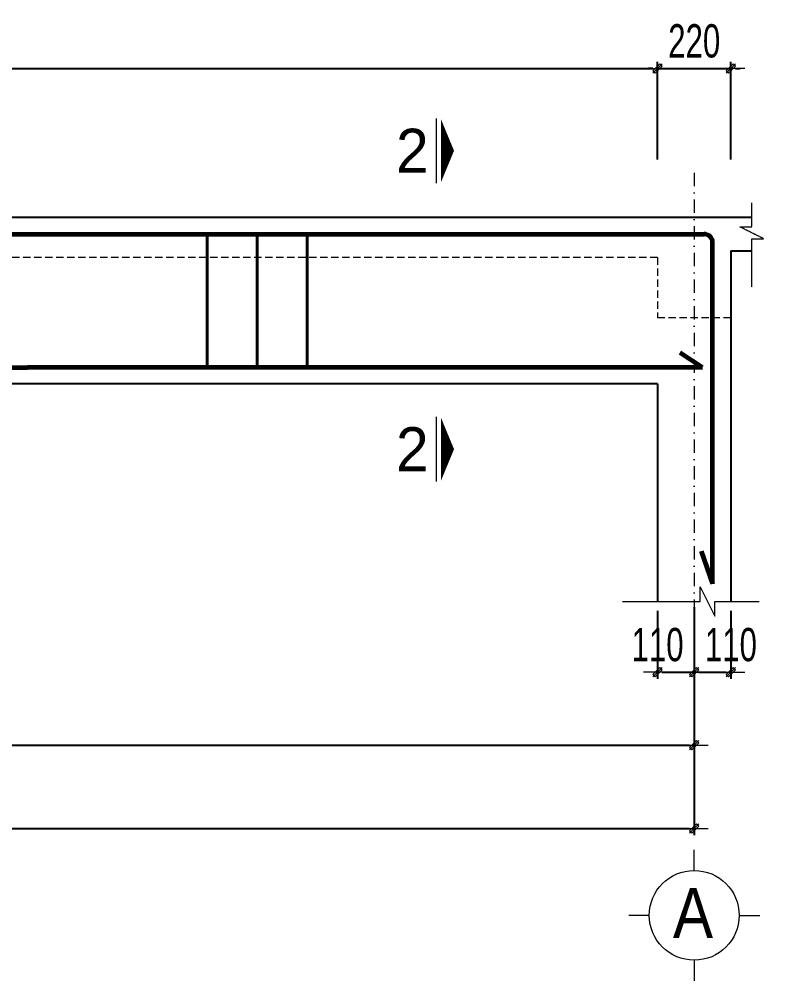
# Model space of a CAD drawing. Header units: millimetres. Extents: x -178395 to 493851, y -561170 to -280028.
# Drawn here: x 149085 to 154707, y -468329 to -461112 of the extents above; entities that cross this region are included whole.
import ezdxf
from ezdxf.enums import TextEntityAlignment as Align

# ---------------------------------------------------------------- set-up
doc = ezdxf.new("R2010")
doc.units = ezdxf.units.MM
doc.header["$MEASUREMENT"] = 0
doc.header["$PDMODE"] = 32
doc.linetypes.add('DASHDOT', pattern=[1, 0.5, -0.25, 0, -0.25])
doc.linetypes.add('HIDDEN', pattern=[0.375, 0.25, -0.125])
doc.layers.get('Defpoints').update_dxf_attribs({"color": 1})
for name, color, linetype, lineweight in [('KICHTHUOC', 8, 'Continuous', 18), ('LC Dim', 8, 'Continuous', 18), ('LC ISO', 153, 'Continuous', 13), ('LC Khac', 4, 'Continuous', 9), ('LC MANH DUT', 35, 'HIDDEN', 5), ('LC Net dam2', 6, 'Continuous', 40), ('LC Net dam3', 1, 'Continuous', 60), ('LC Net manh', 133, 'Continuous', 5), ('LC Net thay', 63, 'Continuous', 25), ('LC Net truc', 79, 'DASHDOT', 13), ('LC Text1', 3, 'Continuous', 20), ('MANH', 35, 'HIDDEN', 5)]:
    doc.layers.add(name, color=color, linetype=linetype, lineweight=lineweight)
doc.styles.add('HOATBIF', font='hoatbif.shx', dxfattribs={"width": 0.7})
doc.styles.add('LC 1', font='VHAVANB.TTF')
doc.dimstyles.new('1-100', dxfattribs={"dimscale": 100, "dimtxt": 2.5, "dimasz": 0.35, "dimexe": 0.5, "dimexo": 0, "dimgap": 0.8, "dimtad": 1, "dimdec": 0, "dimzin": 0, "dimdsep": 46, "dimtxsty": 'HOATBIF', "dimblk1": 'DOT', "dimblk2": 'DOT', "dimsah": 1, "dimcen": -1, "dimdle": 1, "dimclrd": 256, "dimclre": 256, "dimclrt": 4, "dimadec": 3, "dimazin": 2, "dimtfac": 0.333333, "dimtdec": 0, "dimtix": 1, "dimtmove": 2, "dimatfit": 3, "dimldrblk": 'DOT', "dimfxl": 1, "dimtvp": 0.833333, "dimtolj": 1, "dimtzin": 0, "dimarcsym": 0})

# ---------------------------------------------------------------- blocks, each defined once
blk = doc.blocks.new('TTRUC')
at = {"layer": 'LC ISO'}
for p, q in [((0, 6.95), (0, 10.13)), ((-6.95, 0), (-10.13, 0)), ((6.95, 0), (10.13, 0)), ((0, -6.95), (0, -10.13))]:
    blk.add_line(p, q, dxfattribs=at)
at = {"layer": 'LC Net manh'}
blk.add_circle((0, 0), 6.95, dxfattribs=at)
blk = doc.blocks.new('DOT')
at = {"layer": 'LC Dim'}
blk.add_line((-3, 0), (3, 0), dxfattribs=at)
at = {"layer": 'LC Dim', "color": 4}
blk.add_line((-1, -1), (1, 1), dxfattribs=at)
blk.add_lwpolyline([(0.5, 1), (-1, -0.5), (-0.5, -1), (1, 0.5)], close=True, dxfattribs=at)
blk = doc.blocks.new('*D1095')
at = {"layer": 'Defpoints', "color": 0, "ltscale": 2, "transparency": 16777216}
for p in [(153872.6, -465551), (154147.6, -465551), (154147.6, -466012.3)]:
    blk.add_point(p, dxfattribs=at)
at = {"layer": 'LC Dim', "lineweight": -2, "ltscale": 2, "transparency": 16777216}
for p, q in [((153872.6, -465551), (153872.6, -466062.3)), ((154147.6, -465551), (154147.6, -466062.3)), ((153907.6, -466012.3), (154112.6, -466012.3))]:
    blk.add_line(p, q, dxfattribs=at)
at = {"layer": 'LC Dim', "lineweight": -2, "ltscale": 2, "transparency": 16777216, "xscale": 35, "yscale": 35, "zscale": 35, "rotation": 180}
blk.add_blockref('DOT', (153872.6, -466012.3), dxfattribs=at)
at = {"layer": 'LC Dim', "lineweight": -2, "ltscale": 2, "transparency": 16777216, "xscale": 35, "yscale": 35, "zscale": 35}
blk.add_blockref('DOT', (154147.6, -466012.3), dxfattribs=at)
at = {"layer": 'LC Dim', "color": 4, "ltscale": 2, "transparency": 16777216, "insert": (153872.6, -465807.3), "char_height": 250, "attachment_point": 5, "style": 'HOATBIF'}
blk.add_mtext('\\A1;110', dxfattribs=at)
blk = doc.blocks.new('_Dot')
at = {"color": 0, "linetype": 'ByBlock', "lineweight": -2}
blk.add_line((-0.5, 0), (-1, 0), dxfattribs=at)
at = {"color": 0, "linetype": 'ByBlock', "const_width": 0.5}
blk.add_lwpolyline([(-0.25, 0, 1), (0.25, 0, 1)], format="xyb", close=True, dxfattribs=at)
blk = doc.blocks.new('*D1096')
at = {"layer": 'Defpoints', "color": 0, "ltscale": 2, "transparency": 16777216}
for p in [(154147.6, -465551), (154422.6, -465551), (154422.6, -466012.3)]:
    blk.add_point(p, dxfattribs=at)
at = {"layer": 'LC Dim', "lineweight": -2, "ltscale": 2, "transparency": 16777216}
for p, q in [((154147.6, -465551), (154147.6, -466062.3)), ((154422.6, -465551), (154422.6, -466062.3)), ((154182.6, -466012.3), (154387.6, -466012.3))]:
    blk.add_line(p, q, dxfattribs=at)
at = {"layer": 'LC Dim', "lineweight": -2, "ltscale": 2, "transparency": 16777216, "xscale": 35, "yscale": 35, "zscale": 35, "rotation": 180}
blk.add_blockref('DOT', (154147.6, -466012.3), dxfattribs=at)
at = {"layer": 'LC Dim', "lineweight": -2, "ltscale": 2, "transparency": 16777216, "xscale": 35, "yscale": 35, "zscale": 35}
blk.add_blockref('DOT', (154422.6, -466012.3), dxfattribs=at)
at = {"layer": 'LC Dim', "color": 4, "ltscale": 2, "transparency": 16777216, "insert": (154422.6, -465807.3), "char_height": 250, "attachment_point": 5, "style": 'HOATBIF'}
blk.add_mtext('\\A1;110', dxfattribs=at)
blk = doc.blocks.new('*D1099')
at = {"layer": 'Defpoints', "color": 0, "ltscale": 2, "transparency": 16777216}
for p in [(139147.6, -465523.5), (154147.6, -465523.5), (154147.6, -466559.7)]:
    blk.add_point(p, dxfattribs=at)
at = {"layer": 'LC Dim', "lineweight": -2, "ltscale": 2, "transparency": 16777216}
for p, q in [((139147.6, -465523.5), (139147.6, -466609.7)), ((154147.6, -465523.5), (154147.6, -466609.7)), ((139182.6, -466559.7), (154112.6, -466559.7))]:
    blk.add_line(p, q, dxfattribs=at)
at = {"layer": 'LC Dim', "lineweight": -2, "ltscale": 2, "transparency": 16777216, "xscale": 35, "yscale": 35, "zscale": 35, "rotation": 180}
blk.add_blockref('DOT', (139147.6, -466559.7), dxfattribs=at)
at = {"layer": 'LC Dim', "lineweight": -2, "ltscale": 2, "transparency": 16777216, "xscale": 35, "yscale": 35, "zscale": 35}
blk.add_blockref('DOT', (154147.6, -466559.7), dxfattribs=at)
at = {"layer": 'LC Dim', "color": 4, "ltscale": 2, "transparency": 16777216, "insert": (146647.6, -466354.7), "char_height": 250, "attachment_point": 5, "style": 'HOATBIF'}
blk.add_mtext('\\A1;6000', dxfattribs=at)
blk = doc.blocks.new('*D1100')
at = {"layer": 'Defpoints', "color": 0, "ltscale": 2, "transparency": 16777216}
for p in [(139147.6, -465523.5), (154147.6, -465523.5), (154147.6, -467184.7)]:
    blk.add_point(p, dxfattribs=at)
at = {"layer": 'LC Dim', "lineweight": -2, "ltscale": 2, "transparency": 16777216}
for p, q in [((139147.6, -465523.5), (139147.6, -467234.7)), ((154147.6, -465523.5), (154147.6, -467234.7)), ((139182.6, -467184.7), (154112.6, -467184.7))]:
    blk.add_line(p, q, dxfattribs=at)
at = {"layer": 'LC Dim', "lineweight": -2, "ltscale": 2, "transparency": 16777216, "xscale": 35, "yscale": 35, "zscale": 35, "rotation": 180}
blk.add_blockref('DOT', (139147.6, -467184.7), dxfattribs=at)
at = {"layer": 'LC Dim', "lineweight": -2, "ltscale": 2, "transparency": 16777216, "xscale": 35, "yscale": 35, "zscale": 35}
blk.add_blockref('DOT', (154147.6, -467184.7), dxfattribs=at)
at = {"layer": 'LC Dim', "color": 4, "ltscale": 2, "transparency": 16777216, "insert": (146647.6, -466979.7), "char_height": 250, "attachment_point": 5, "style": 'HOATBIF'}
blk.add_mtext('\\A1;6000', dxfattribs=at)
blk = doc.blocks.new('*D1107')
at = {"layer": 'Defpoints', "color": 0, "ltscale": 2, "transparency": 16777216}
for p in [(153872.6, -461481), (139422.6, -462165.3), (153872.6, -462165.3)]:
    blk.add_point(p, dxfattribs=at)
at = {"layer": 'LC Dim', "lineweight": -2, "ltscale": 2, "transparency": 16777216}
for p, q in [((139422.6, -462165.3), (139422.6, -461431)), ((153872.6, -462165.3), (153872.6, -461431)), ((139457.6, -461481), (153837.6, -461481))]:
    blk.add_line(p, q, dxfattribs=at)
at = {"layer": 'LC Dim', "lineweight": -2, "ltscale": 2, "transparency": 16777216, "xscale": 35, "yscale": 35, "zscale": 35, "rotation": 180}
blk.add_blockref('DOT', (139422.6, -461481), dxfattribs=at)
at = {"layer": 'LC Dim', "lineweight": -2, "ltscale": 2, "transparency": 16777216, "xscale": 35, "yscale": 35, "zscale": 35}
blk.add_blockref('DOT', (153872.6, -461481), dxfattribs=at)
at = {"layer": 'LC Dim', "color": 4, "ltscale": 2, "transparency": 16777216, "insert": (146647.6, -461276), "char_height": 250, "attachment_point": 5, "style": 'HOATBIF'}
blk.add_mtext('\\A1;5780', dxfattribs=at)
blk = doc.blocks.new('*D1108')
at = {"layer": 'Defpoints', "color": 0, "ltscale": 2, "transparency": 16777216}
for p in [(154422.6, -461481), (153872.6, -462165.3), (154422.6, -462165.3)]:
    blk.add_point(p, dxfattribs=at)
at = {"layer": 'LC Dim', "lineweight": -2, "ltscale": 2, "transparency": 16777216}
for p, q in [((153872.6, -462165.3), (153872.6, -461431)), ((154422.6, -462165.3), (154422.6, -461431)), ((153837.6, -461481), (153802.6, -461481)), ((153872.6, -461481), (154422.6, -461481)), ((154457.6, -461481), (154492.6, -461481))]:
    blk.add_line(p, q, dxfattribs=at)
at = {"layer": 'LC Dim', "lineweight": -2, "ltscale": 2, "transparency": 16777216, "xscale": 35, "yscale": 35, "zscale": 35}
blk.add_blockref('DOT', (153872.6, -461481), dxfattribs=at)
at = {"layer": 'LC Dim', "lineweight": -2, "ltscale": 2, "transparency": 16777216, "xscale": 35, "yscale": 35, "zscale": 35, "rotation": 180}
blk.add_blockref('DOT', (154422.6, -461481), dxfattribs=at)
at = {"layer": 'LC Dim', "color": 4, "ltscale": 2, "transparency": 16777216, "insert": (154147.6, -461276), "char_height": 250, "attachment_point": 5, "style": 'HOATBIF'}
blk.add_mtext('\\A1;220', dxfattribs=at)

msp = doc.modelspace()

# ---------------------------------------------------------------- linework, layer by layer
at = {"layer": 'LC Dim', "ltscale": 2}
msp.add_lwpolyline([(153610.3, -465481.3), (154191.9, -465481.3), (154191.9, -465371.3), (154301.9, -465591.3), (154301.9, -465481.3), (154633.5, -465481.3)], dxfattribs=at)
at = {"layer": 'LC Khac', "color": 1, "ltscale": 2}
for p, q in [((152211.9, -461856.1), (152211.9, -462341.5)), ((152211.9, -464096.3), (152211.9, -464581.8))]:
    msp.add_line(p, q, dxfattribs=at)
for points in [[(152345.9, -462098.8, 0, 471.4, 0), (152248.5, -462098.8, 275, 275, 0)], [(152345.9, -464339, 0, 471.4, 0), (152248.5, -464339, 275, 275, 0)]]:
    msp.add_lwpolyline(points, format="xyseb", dxfattribs=at)
at = {"layer": 'LC MANH DUT', "ltscale": 220}
for p, q in [((153872.6, -462899.6), (139422.6, -462899.6)), ((153872.6, -462899.6), (153872.6, -463349.6)), ((153872.6, -463349.6), (154422.6, -463349.6))]:
    msp.add_line(p, q, dxfattribs=at)
at = {"layer": 'LC Net dam2'}
for p, q in [((150494.9, -462724.6), (150494.9, -463724.6)), ((150869.9, -462724.6), (150869.9, -463724.6)), ((151244.9, -462724.6), (151244.9, -463724.6))]:
    msp.add_line(p, q, dxfattribs=at)
at = {"layer": 'LC Net dam3'}
for p, q in [((139072.6, -462724.6), (149522.6, -462724.6)), ((149522.6, -462724.6), (154222.6, -462724.6)), ((154285.1, -465349.6), (154285.1, -462787.1)), ((139107, -463724.6), (149147.6, -463724.6)), ((154209.1, -463724.6), (149147.6, -463724.6)), ((154200.8, -465103.6), (154285.1, -465349.6))]:
    msp.add_line(p, q, dxfattribs=at)
at = {"layer": 'LC Net dam3', "ltscale": 2}
msp.add_line((154209.1, -463724.6), (154042.5, -463616.7), dxfattribs=at)
at = {"layer": 'LC Net dam3'}
msp.add_arc((154222.6, -462787.1), 62.5, 359.99592, 90, dxfattribs=at)
at = {"layer": 'LC Net thay', "ltscale": 200}
for p, q in [((154579.3, -462599.6, -0.3), (138570.8, -462599.6)), ((154422.6, -462849.6), (154422.6, -465481.3)), ((154422.6, -462849.6, -27.7), (154579.3, -462849.6, -59.2)), ((153872.6, -463849.6), (139422.6, -463849.6)), ((153872.6, -463849.6), (153872.6, -465481.3))]:
    msp.add_line(p, q, dxfattribs=at)
at = {"layer": 'LC Net truc', "ltscale": 200}
msp.add_line((154147.6, -462265.5), (154147.6, -467166), dxfattribs=at)
at = {"layer": 'MANH', "ltscale": 2, "elevation": -47.3}
msp.add_lwpolyline([(154579.3, -463122.2), (154579.3, -462760.6), (154669.7, -462760.6), (154488.9, -462670.2), (154579.3, -462670.2), (154579.3, -462489.4)], dxfattribs=at)

# ---------------------------------------------------------------- block references
at = {"layer": 'KICHTHUOC', "xscale": 48.4759066690458, "yscale": 48.4759066690458, "zscale": 48.4759066690458}
msp.add_blockref('TTRUC', (154147.6, -467837.6), dxfattribs=at)

# ---------------------------------------------------------------- texts
at = {"ltscale": 2, "style": 'LC 1'}
for p in [(152033.3, -462098.8), (152033.3, -464339)]:
    msp.add_attdef('2', text='A', height=330, dxfattribs=at).set_placement(p, align=Align.MIDDLE_CENTER)
at = {"layer": 'LC Text1', "ltscale": 0.2, "style": 'LC 1', "width": 0.9}
msp.add_text('a', height=375, dxfattribs=at).set_placement((154138.6, -468120.2), align=Align.BOTTOM_CENTER)

# ---------------------------------------------------------------- dimensions: what is measured, and where the dimension line sits
at = {"layer": 'LC Dim', "ltscale": 2}
for base, p1, p2, picture, middle in [((153872.6, -461481), (139422.6, -462165.3), (153872.6, -462165.3), '*D1107', (146647.6, -461276)), ((154422.6, -461481), (153872.6, -462165.3), (154422.6, -462165.3), '*D1108', (154147.6, -461276)), ((154147.6, -466559.7), (139147.6, -465523.5), (154147.6, -465523.5), '*D1099', (146647.6, -466354.7)), ((154147.6, -467184.7), (139147.6, -465523.5), (154147.6, -465523.5), '*D1100', (146647.6, -466979.7))]:
    dim = msp.add_linear_dim(base=base, p1=p1, p2=p2, dimstyle='1-100', override={"dimlfac": 0.4}, dxfattribs=at)
    dim.commit()
    dim.dimension.update_dxf_attribs({"geometry": picture, "text_midpoint": middle})
for base, p1, p2, picture, middle in [((154147.6, -466012.3), (153872.6, -465551), (154147.6, -465551), '*D1095', (153872.6, -465807.3)), ((154422.6, -466012.3), (154147.6, -465551), (154422.6, -465551), '*D1096', (154422.6, -465807.3))]:
    dim = msp.add_linear_dim(base=base, p1=p1, p2=p2, dimstyle='1-100', override={"dimlfac": 0.4}, dxfattribs=at)
    dim.commit()
    dim.dimension.update_dxf_attribs({"geometry": picture, "text_midpoint": middle, "dimtype": 160})

doc.saveas('drawing.dxf')
